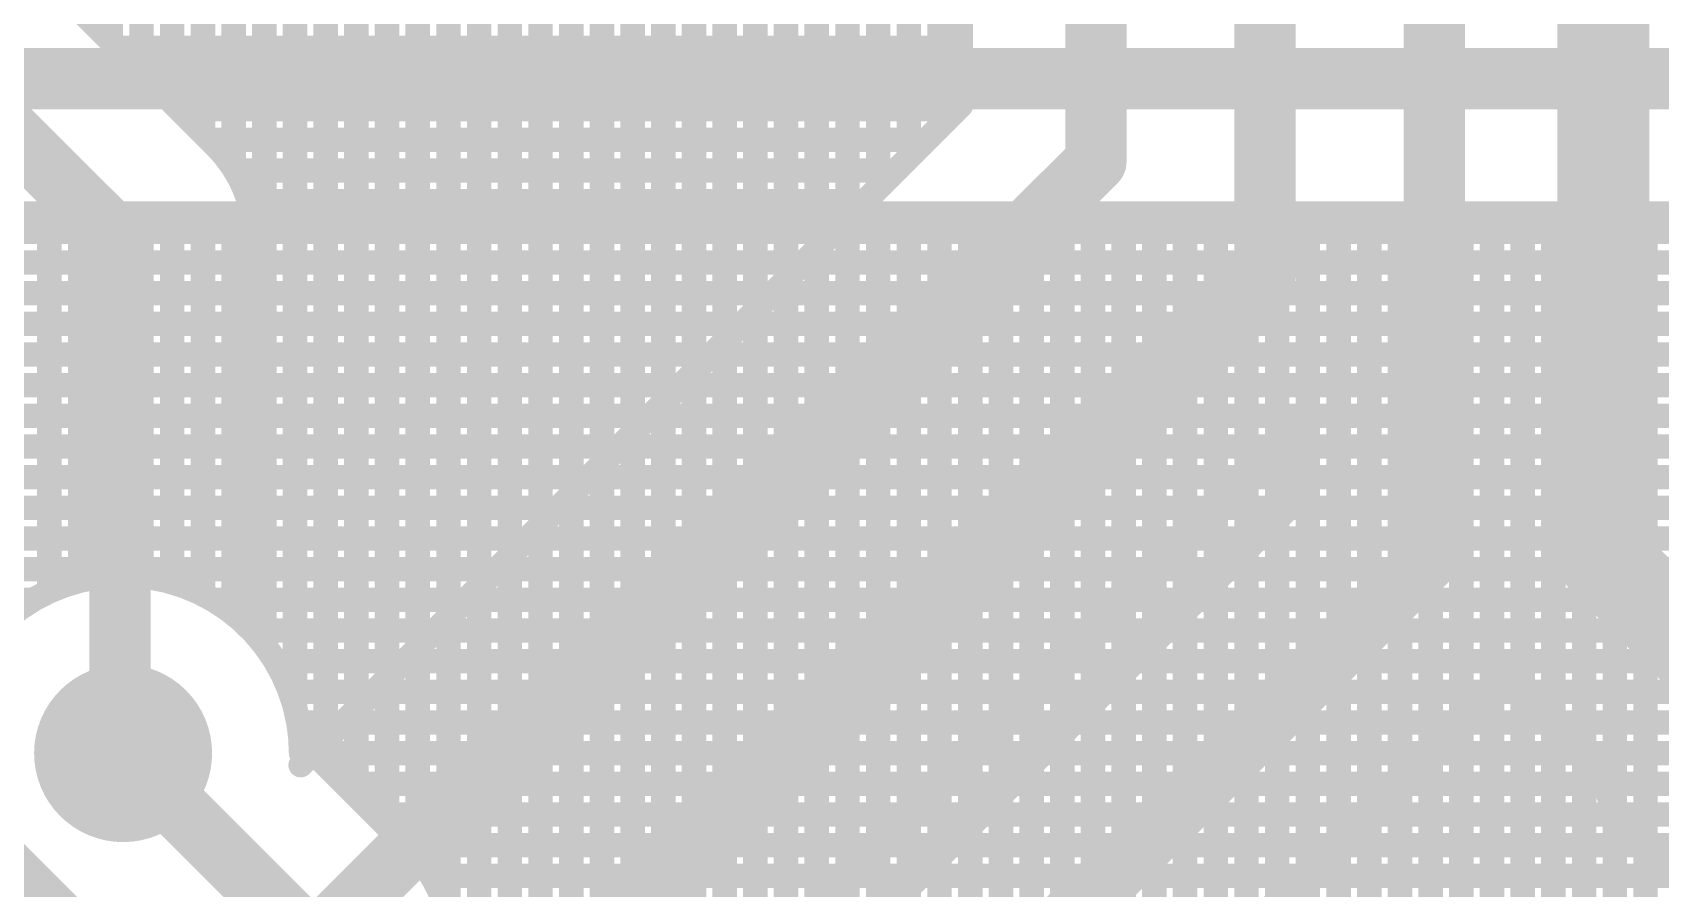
# Model space of a CAD drawing. Header units: millimetres. Extents: x 1.42 to 3.4, y 1.21 to 3.22.
# Drawn here: x 2.2473 to 2.5124, y 2.5079 to 2.6475 of the extents above; entities that cross this region are included whole.
import ezdxf

# ---------------------------------------------------------------- set-up
doc = ezdxf.new("R2010")
doc.units = ezdxf.units.MM
doc.header["$MEASUREMENT"] = 0
for name, color, linetype in [('BottomLayer', 5, 'Continuous'), ('BottomSolder', 6, 'Continuous'), ('MultiLayer', 9, 'Continuous'), ('TopLayer', 1, 'Continuous'), ('TopSolder', 216, 'Continuous'), ('ViaHoleLayer', 16, 'Continuous')]:
    doc.layers.add(name, color=color, linetype=linetype)

msp = doc.modelspace()

# ---------------------------------------------------------------- linework, layer by layer
at = {"layer": 'BottomLayer'}
for points, const_width in [([(2.1185, 2.64), (2.8705, 2.64)], 0.01), ([(2.13739, 2.618), (2.86139, 2.618)], 0.004), ([(2.25, 2.5564), (2.25, 2.618)], 0.004), ([(2.255, 2.55814), (2.255, 2.618)], 0.004), ([(2.26, 2.55893), (2.26, 2.618)], 0.004), ([(2.265, 2.55884), (2.265, 2.618)], 0.004), ([(2.27, 2.55787), (2.27, 2.618)], 0.004), ([(2.275, 2.55592), (2.275, 2.618)], 0.004), ([(2.28, 2.55274), (2.28, 2.618)], 0.004), ([(2.285, 2.54766), (2.285, 2.618)], 0.004), ([(2.29, 2.53755), (2.29, 2.618)], 0.004), ([(2.295, 2.52811), (2.295, 2.618)], 0.004), ([(2.3, 2.52311), (2.3, 2.618)], 0.004), ([(2.305, 2.51811), (2.305, 2.618)], 0.004), ([(2.31, 2.51305), (2.31, 2.618)], 0.004), ([(2.315, 2.50316), (2.315, 2.618)], 0.004), ([(2.32, 2.0455), (2.32, 2.618)], 0.004), ([(2.325, 2.0455), (2.325, 2.618)], 0.004), ([(2.33, 2.0455), (2.33, 2.618)], 0.004), ([(2.335, 2.0455), (2.335, 2.618)], 0.004), ([(2.34, 2.0455), (2.34, 2.618)], 0.004), ([(2.345, 2.0455), (2.345, 2.618)], 0.004), ([(2.35, 2.0455), (2.35, 2.618)], 0.004), ([(2.355, 2.0455), (2.355, 2.618)], 0.004), ([(2.36, 2.0455), (2.36, 2.618)], 0.004), ([(2.365, 2.0455), (2.365, 2.618)], 0.004), ([(2.37, 2.0455), (2.37, 2.618)], 0.004), ([(2.375, 2.0455), (2.375, 2.618)], 0.004), ([(2.38, 2.0455), (2.38, 2.618)], 0.004), ([(2.385, 2.0455), (2.385, 2.618)], 0.004), ([(2.39, 2.04661), (2.39, 2.618)], 0.004), ([(2.395, 2.05161), (2.395, 2.618)], 0.004), ([(2.4, 2.05661), (2.4, 2.618)], 0.004), ([(2.405, 2.06161), (2.405, 2.618)], 0.004), ([(2.41, 2.06661), (2.41, 2.618)], 0.004), ([(2.415, 2.07161), (2.415, 2.618)], 0.004), ([(2.42, 2.07661), (2.42, 2.618)], 0.004), ([(2.425, 2.08161), (2.425, 2.618)], 0.004), ([(2.43, 2.08661), (2.43, 2.618)], 0.004), ([(2.435, 2.09161), (2.435, 2.618)], 0.004), ([(2.44, 2.09661), (2.44, 2.618)], 0.004), ([(2.445, 2.10161), (2.445, 2.618)], 0.004), ([(2.45, 2.10661), (2.45, 2.618)], 0.004), ([(2.455, 2.11161), (2.455, 2.618)], 0.004), ([(2.46, 2.11661), (2.46, 2.618)], 0.004), ([(2.465, 2.12161), (2.465, 2.618)], 0.004), ([(2.47, 2.12661), (2.47, 2.618)], 0.004), ([(2.475, 2.13161), (2.475, 2.618)], 0.004), ([(2.48, 2.13661), (2.48, 2.618)], 0.004), ([(2.485, 2.14161), (2.485, 2.618)], 0.004), ([(2.49, 2.14661), (2.49, 2.618)], 0.004), ([(2.495, 2.15161), (2.495, 2.618)], 0.004), ([(2.5, 2.15661), (2.5, 2.618)], 0.004), ([(2.505, 2.16161), (2.505, 2.618)], 0.004), ([(2.51, 2.16661), (2.51, 2.618)], 0.004), ([(2.1332, 2.615), (2.86439, 2.615)], 0.004), ([(1.42, 2.61), (2.86939, 2.61)], 0.004), ([(1.42, 2.605), (2.87439, 2.605)], 0.004), ([(1.42, 2.6), (2.87939, 2.6)], 0.004), ([(1.42, 2.595), (2.88439, 2.595)], 0.004), ([(1.42, 2.59), (2.88939, 2.59)], 0.004), ([(1.42, 2.585), (2.89439, 2.585)], 0.004), ([(1.42, 2.58), (2.89939, 2.58)], 0.004), ([(1.42, 2.575), (2.90439, 2.575)], 0.004), ([(1.42, 2.57), (2.90939, 2.57)], 0.004), ([(1.42, 2.565), (2.91439, 2.565)], 0.004), ([(1.42, 2.56), (2.91939, 2.56)], 0.004), ([(2.23831, 2.555), (2.2473, 2.555)], 0.004), ([(2.2767, 2.555), (2.92439, 2.555)], 0.004), ([(2.283, 2.55), (2.92939, 2.55)], 0.004), ([(2.28682, 2.545), (2.93439, 2.545)], 0.004), ([(2.28922, 2.54), (2.93939, 2.54)], 0.004), ([(2.29057, 2.535), (2.94439, 2.535)], 0.004), ([(2.2245, 2.5295), (2.264, 2.49)], 0.01), ([(2.262, 2.53), (2.2935, 2.4985)], 0.01), ([(2.29092, 2.5322), (2.30902, 2.5141)], 0.004), ([(2.29311, 2.53), (2.94939, 2.53)], 0.004), ([(2.29811, 2.525), (2.953, 2.525)], 0.004), ([(2.30311, 2.52), (2.953, 2.52)], 0.004), ([(2.30811, 2.515), (2.953, 2.515)], 0.004), ([(2.31225, 2.51), (2.953, 2.51)], 0.004)]:
    msp.add_lwpolyline(points, dxfattribs=dict(at, const_width=const_width))
for points, const_width in [([(2.249, 2.618, 1), (2.251, 2.618, 1)], 0.002), ([(2.254, 2.618, 1), (2.256, 2.618, 1)], 0.002), ([(2.259, 2.618, 1), (2.261, 2.618, 1)], 0.002), ([(2.264, 2.618, 1), (2.266, 2.618, 1)], 0.002), ([(2.269, 2.618, 1), (2.271, 2.618, 1)], 0.002), ([(2.274, 2.618, 1), (2.276, 2.618, 1)], 0.002), ([(2.279, 2.618, 1), (2.281, 2.618, 1)], 0.002), ([(2.284, 2.618, 1), (2.286, 2.618, 1)], 0.002), ([(2.289, 2.618, 1), (2.291, 2.618, 1)], 0.002), ([(2.294, 2.618, 1), (2.296, 2.618, 1)], 0.002), ([(2.299, 2.618, 1), (2.301, 2.618, 1)], 0.002), ([(2.304, 2.618, 1), (2.306, 2.618, 1)], 0.002), ([(2.309, 2.618, 1), (2.311, 2.618, 1)], 0.002), ([(2.314, 2.618, 1), (2.316, 2.618, 1)], 0.002), ([(2.319, 2.618, 1), (2.321, 2.618, 1)], 0.002), ([(2.324, 2.618, 1), (2.326, 2.618, 1)], 0.002), ([(2.329, 2.618, 1), (2.331, 2.618, 1)], 0.002), ([(2.334, 2.618, 1), (2.336, 2.618, 1)], 0.002), ([(2.339, 2.618, 1), (2.341, 2.618, 1)], 0.002), ([(2.344, 2.618, 1), (2.346, 2.618, 1)], 0.002), ([(2.349, 2.618, 1), (2.351, 2.618, 1)], 0.002), ([(2.354, 2.618, 1), (2.356, 2.618, 1)], 0.002), ([(2.359, 2.618, 1), (2.361, 2.618, 1)], 0.002), ([(2.364, 2.618, 1), (2.366, 2.618, 1)], 0.002), ([(2.369, 2.618, 1), (2.371, 2.618, 1)], 0.002), ([(2.374, 2.618, 1), (2.376, 2.618, 1)], 0.002), ([(2.379, 2.618, 1), (2.381, 2.618, 1)], 0.002), ([(2.384, 2.618, 1), (2.386, 2.618, 1)], 0.002), ([(2.389, 2.618, 1), (2.391, 2.618, 1)], 0.002), ([(2.394, 2.618, 1), (2.396, 2.618, 1)], 0.002), ([(2.399, 2.618, 1), (2.401, 2.618, 1)], 0.002), ([(2.404, 2.618, 1), (2.406, 2.618, 1)], 0.002), ([(2.409, 2.618, 1), (2.411, 2.618, 1)], 0.002), ([(2.414, 2.618, 1), (2.416, 2.618, 1)], 0.002), ([(2.419, 2.618, 1), (2.421, 2.618, 1)], 0.002), ([(2.424, 2.618, 1), (2.426, 2.618, 1)], 0.002), ([(2.429, 2.618, 1), (2.431, 2.618, 1)], 0.002), ([(2.434, 2.618, 1), (2.436, 2.618, 1)], 0.002), ([(2.439, 2.618, 1), (2.441, 2.618, 1)], 0.002), ([(2.444, 2.618, 1), (2.446, 2.618, 1)], 0.002), ([(2.449, 2.618, 1), (2.451, 2.618, 1)], 0.002), ([(2.454, 2.618, 1), (2.456, 2.618, 1)], 0.002), ([(2.459, 2.618, 1), (2.461, 2.618, 1)], 0.002), ([(2.464, 2.618, 1), (2.466, 2.618, 1)], 0.002), ([(2.469, 2.618, 1), (2.471, 2.618, 1)], 0.002), ([(2.474, 2.618, 1), (2.476, 2.618, 1)], 0.002), ([(2.479, 2.618, 1), (2.481, 2.618, 1)], 0.002), ([(2.484, 2.618, 1), (2.486, 2.618, 1)], 0.002), ([(2.489, 2.618, 1), (2.491, 2.618, 1)], 0.002), ([(2.494, 2.618, 1), (2.496, 2.618, 1)], 0.002), ([(2.499, 2.618, 1), (2.501, 2.618, 1)], 0.002), ([(2.504, 2.618, 1), (2.506, 2.618, 1)], 0.002), ([(2.509, 2.618, 1), (2.511, 2.618, 1)], 0.002), ([(2.254, 2.55814, 1), (2.256, 2.55814, 1)], 0.002), ([(2.259, 2.55893, 1), (2.261, 2.55893, 1)], 0.002), ([(2.264, 2.55884, 1), (2.266, 2.55884, 1)], 0.002), ([(2.269, 2.55787, 1), (2.271, 2.55787, 1)], 0.002), ([(2.2463, 2.555, 1), (2.2483, 2.555, 1)], 0.002), ([(2.249, 2.5564, 1), (2.251, 2.5564, 1)], 0.002), ([(2.274, 2.55592, 1), (2.276, 2.55592, 1)], 0.002), ([(2.2757, 2.555, 1), (2.2777, 2.555, 1)], 0.002), ([(2.279, 2.55274, 1), (2.281, 2.55274, 1)], 0.002), ([(2.282, 2.55, 1), (2.284, 2.55, 1)], 0.002), ([(2.284, 2.54766, 1), (2.286, 2.54766, 1)], 0.002), ([(2.28582, 2.545, 1), (2.28782, 2.545, 1)], 0.002), ([(2.256, 2.53, 1), (2.268, 2.53, 1)], 0.012), ([(2.28822, 2.54, 1), (2.29022, 2.54, 1)], 0.002), ([(2.289, 2.53755, 1), (2.291, 2.53755, 1)], 0.002), ([(2.28957, 2.535, 1), (2.29157, 2.535, 1)], 0.002), ([(2.2595, 2.53, 1), (2.2645, 2.53, 1)], 0.005), ([(2.28992, 2.5322, 1), (2.29192, 2.5322, 1)], 0.002), ([(2.28992, 2.5322, 1), (2.29192, 2.5322, 1)], 0.002), ([(2.29211, 2.53, 1), (2.29411, 2.53, 1)], 0.002), ([(2.294, 2.52811, 1), (2.296, 2.52811, 1)], 0.002), ([(2.29711, 2.525, 1), (2.29911, 2.525, 1)], 0.002), ([(2.299, 2.52311, 1), (2.301, 2.52311, 1)], 0.002), ([(2.30211, 2.52, 1), (2.30411, 2.52, 1)], 0.002), ([(2.304, 2.51811, 1), (2.306, 2.51811, 1)], 0.002), ([(2.30711, 2.515, 1), (2.30911, 2.515, 1)], 0.002), ([(2.30802, 2.5141, 1), (2.31002, 2.5141, 1)], 0.002), ([(2.30802, 2.5141, 1), (2.31002, 2.5141, 1)], 0.002), ([(2.30806, 2.51406, 1), (2.31006, 2.51406, 1)], 0.002), ([(2.309, 2.51305, 1), (2.311, 2.51305, 1)], 0.002), ([(2.31126, 2.51, 1), (2.31325, 2.51, 1)], 0.002)]:
    msp.add_lwpolyline(points, format="xyb", close=True, dxfattribs=dict(at, const_width=const_width))
at = {"layer": 'BottomLayer', "const_width": 0.004}
for points in [[(2.24296, 2.55187, -0.617057), (2.29092, 2.5322)], [(2.30902, 2.5141, -0.199566), (2.3155, 2.4985)], [(2.30906, 2.51406, -0.198912), (2.3155, 2.4985)]]:
    msp.add_lwpolyline(points, format="xyb", dxfattribs=at)
at = {"layer": 'BottomSolder', "const_width": 0.0145}
msp.add_lwpolyline([(2.25475, 2.53, 1), (2.26925, 2.53, 1)], format="xyb", close=True, dxfattribs=at)
at = {"layer": 'MultiLayer', "const_width": 0.012}
msp.add_lwpolyline([(2.256, 2.53, 1), (2.268, 2.53, 1)], format="xyb", close=True, dxfattribs=at)
at = {"layer": 'TopLayer'}
for points, const_width in [([(2.50315, 2.56185), (2.50315, 2.75)], 0.015), ([(2.42047, 2.62647), (2.42047, 2.75)], 0.01), ([(2.44803, 2.60811), (2.44803, 2.75)], 0.01), ([(2.47559, 2.56259), (2.47559, 2.75)], 0.01), ([(2.26, 2.64611), (2.26, 2.69363)], 0.004), ([(2.265, 2.64111), (2.265, 2.69363)], 0.004), ([(2.27, 2.63611), (2.27, 2.69363)], 0.004), ([(2.275, 2.63111), (2.275, 2.69363)], 0.004), ([(2.28, 2.62541), (2.28, 2.69363)], 0.004), ([(2.285, 2.54766), (2.285, 2.69363)], 0.004), ([(2.29, 2.53755), (2.29, 2.69363)], 0.004), ([(2.295, 2.53211), (2.295, 2.69363)], 0.004), ([(2.3, 2.53711), (2.3, 2.69363)], 0.004), ([(2.305, 2.54211), (2.305, 2.69363)], 0.004), ([(2.31, 2.54711), (2.31, 2.69363)], 0.004), ([(2.315, 2.55211), (2.315, 2.69363)], 0.004), ([(2.32, 2.55711), (2.32, 2.69363)], 0.004), ([(2.325, 2.56211), (2.325, 2.69363)], 0.004), ([(2.33, 2.56711), (2.33, 2.69363)], 0.004), ([(2.335, 2.57211), (2.335, 2.69363)], 0.004), ([(2.34, 2.57711), (2.34, 2.69363)], 0.004), ([(2.345, 2.58211), (2.345, 2.69363)], 0.004), ([(2.35, 2.58711), (2.35, 2.69363)], 0.004), ([(2.355, 2.59211), (2.355, 2.69363)], 0.004), ([(2.36, 2.59711), (2.36, 2.69363)], 0.004), ([(2.365, 2.60211), (2.365, 2.69363)], 0.004), ([(2.37, 2.60711), (2.37, 2.69363)], 0.004), ([(2.375, 2.61211), (2.375, 2.69363)], 0.004), ([(2.38, 2.61711), (2.38, 2.69363)], 0.004), ([(2.385, 2.62211), (2.385, 2.69363)], 0.004), ([(2.39, 2.62711), (2.39, 2.69363)], 0.004), ([(2.395, 2.63211), (2.395, 2.69363)], 0.004), ([(2.39847, 2.63559), (2.39847, 2.69363)], 0.004), ([(2.24956, 2.65655), (2.27702, 2.6291)], 0.004), ([(2.22756, 2.64744), (2.2615, 2.6135)], 0.01), ([(2.26111, 2.645), (2.39847, 2.645)], 0.004), ([(2.26611, 2.64), (2.39847, 2.64)], 0.004), ([(2.27111, 2.635), (2.39789, 2.635)], 0.004), ([(2.29093, 2.52805), (2.39847, 2.63559)], 0.004), ([(2.257, 2.463), (2.42047, 2.62647)], 0.01), ([(2.27611, 2.63), (2.39289, 2.63)], 0.004), ([(2.28025, 2.625), (2.38789, 2.625)], 0.004), ([(2.28252, 2.62), (2.38289, 2.62)], 0.004), ([(2.2615, 2.5285), (2.2615, 2.6135)], 0.01), ([(2.28345, 2.615), (2.37789, 2.615)], 0.004), ([(2.2835, 2.54946), (2.2835, 2.6135)], 0.004), ([(2.24942, 2.4095), (2.44803, 2.60811)], 0.01), ([(2.2835, 2.61), (2.37289, 2.61)], 0.004), ([(2.2835, 2.605), (2.36789, 2.605)], 0.004), ([(2.2835, 2.6), (2.36289, 2.6)], 0.004), ([(2.2835, 2.595), (2.35789, 2.595)], 0.004), ([(2.2835, 2.59), (2.35289, 2.59)], 0.004), ([(2.2835, 2.585), (2.34789, 2.585)], 0.004), ([(2.31553, 2.4445), (2.45359, 2.58256)], 0.004), ([(2.45359, 2.5717), (2.45359, 2.58256)], 0.004), ([(2.2835, 2.58), (2.34289, 2.58)], 0.004), ([(2.45, 2.56811), (2.45, 2.57897)], 0.004), ([(2.2835, 2.575), (2.33789, 2.575)], 0.004), ([(2.445, 2.56311), (2.445, 2.57397)], 0.004), ([(2.44603, 2.575), (2.45359, 2.575)], 0.004), ([(2.32639, 2.4445), (2.45359, 2.5717)], 0.004), ([(2.2835, 2.57), (2.33289, 2.57)], 0.004), ([(2.44, 2.55811), (2.44, 2.56897)], 0.004), ([(2.44103, 2.57), (2.45189, 2.57)], 0.004), ([(2.2835, 2.565), (2.32789, 2.565)], 0.004), ([(2.34, 2.427), (2.47559, 2.56259)], 0.01), ([(2.43603, 2.565), (2.44689, 2.565)], 0.004), ([(2.50315, 2.56185), (2.53071, 2.53429)], 0.015), ([(2.435, 2.55311), (2.435, 2.56397)], 0.004), ([(2.2835, 2.56), (2.32289, 2.56)], 0.004), ([(2.43103, 2.56), (2.44189, 2.56)], 0.004), ([(2.43, 2.54811), (2.43, 2.55897)], 0.004), ([(2.2835, 2.555), (2.31789, 2.555)], 0.004), ([(2.42603, 2.555), (2.43689, 2.555)], 0.004), ([(2.425, 2.54311), (2.425, 2.55397)], 0.004), ([(2.2835, 2.55), (2.31289, 2.55)], 0.004), ([(2.42103, 2.55), (2.43189, 2.55)], 0.004), ([(2.42, 2.53811), (2.42, 2.54897)], 0.004), ([(2.28682, 2.545), (2.30789, 2.545)], 0.004), ([(2.415, 2.53311), (2.415, 2.54397)], 0.004), ([(2.41603, 2.545), (2.42689, 2.545)], 0.004), ([(2.38861, 2.4445), (2.48723, 2.54312)], 0.004), ([(2.48723, 2.54312), (2.50241, 2.52794)], 0.004), ([(2.28922, 2.54), (2.30289, 2.54)], 0.004), ([(2.41, 2.52811), (2.41, 2.53897)], 0.004), ([(2.41103, 2.54), (2.42189, 2.54)], 0.004), ([(2.48411, 2.54), (2.49035, 2.54)], 0.004), ([(2.485, 2.4345), (2.485, 2.54089)], 0.004), ([(2.49, 2.4345), (2.49, 2.54035)], 0.004), ([(2.48, 2.4345), (2.48, 2.53589)], 0.004), ([(2.29057, 2.535), (2.29789, 2.535)], 0.004), ([(2.405, 2.52311), (2.405, 2.53397)], 0.004), ([(2.40603, 2.535), (2.41689, 2.535)], 0.004), ([(2.47911, 2.535), (2.49535, 2.535)], 0.004), ([(2.495, 2.4345), (2.495, 2.53535)], 0.004), ([(2.475, 2.4345), (2.475, 2.53089)], 0.004), ([(2.4, 2.51811), (2.4, 2.52897)], 0.004), ([(2.40103, 2.53), (2.41189, 2.53)], 0.004), ([(2.47411, 2.53), (2.50035, 2.53)], 0.004), ([(2.5, 2.4345), (2.5, 2.53035)], 0.004), ([(2.47, 2.4345), (2.47, 2.52589)], 0.004), ([(2.395, 2.51311), (2.395, 2.52397)], 0.004), ([(2.39603, 2.525), (2.40689, 2.525)], 0.004), ([(2.46911, 2.525), (2.50324, 2.525)], 0.004), ([(2.39103, 2.52), (2.40189, 2.52)], 0.004), ([(2.46411, 2.52), (2.50547, 2.52)], 0.004), ([(2.465, 2.4345), (2.465, 2.52089)], 0.004), ([(2.505, 2.4345), (2.505, 2.52087)], 0.004), ([(2.39, 2.50811), (2.39, 2.51897)], 0.004), ([(2.38603, 2.515), (2.39689, 2.515)], 0.004), ([(2.45911, 2.515), (2.50906, 2.515)], 0.004), ([(2.46, 2.4345), (2.46, 2.51589)], 0.004), ([(2.385, 2.50311), (2.385, 2.51397)], 0.004), ([(2.51, 2.4345), (2.51, 2.51399)], 0.004), ([(2.38103, 2.51), (2.39189, 2.51)], 0.004), ([(2.45411, 2.51), (2.51487, 2.51)], 0.004), ([(2.455, 2.4345), (2.455, 2.51089)], 0.004), ([(2.38, 2.49811), (2.38, 2.50897)], 0.004)]:
    msp.add_lwpolyline(points, dxfattribs=dict(at, const_width=const_width))
for points, const_width in [([(2.259, 2.64611, 1), (2.261, 2.64611, 1)], 0.002), ([(2.26011, 2.645, 1), (2.26211, 2.645, 1)], 0.002), ([(2.39747, 2.645, 1), (2.39947, 2.645, 1)], 0.002), ([(2.264, 2.64111, 1), (2.266, 2.64111, 1)], 0.002), ([(2.26511, 2.64, 1), (2.26711, 2.64, 1)], 0.002), ([(2.39747, 2.64, 1), (2.39947, 2.64, 1)], 0.002), ([(2.269, 2.63611, 1), (2.271, 2.63611, 1)], 0.002), ([(2.27011, 2.635, 1), (2.27211, 2.635, 1)], 0.002), ([(2.39689, 2.635, 1), (2.39889, 2.635, 1)], 0.002), ([(2.39747, 2.63559, 1), (2.39947, 2.63559, 1)], 0.002), ([(2.39747, 2.63559, 1), (2.39947, 2.63559, 1)], 0.002), ([(2.394, 2.63211, 1), (2.396, 2.63211, 1)], 0.002), ([(2.274, 2.63111, 1), (2.276, 2.63111, 1)], 0.002), ([(2.27511, 2.63, 1), (2.27711, 2.63, 1)], 0.002), ([(2.27602, 2.6291, 1), (2.27802, 2.6291, 1)], 0.002), ([(2.27602, 2.6291, 1), (2.27802, 2.6291, 1)], 0.002), ([(2.27606, 2.62906, 1), (2.27806, 2.62906, 1)], 0.002), ([(2.39189, 2.63, 1), (2.39389, 2.63, 1)], 0.002), ([(2.41797, 2.62647, 1), (2.42297, 2.62647, 1)], 0.005), ([(2.41797, 2.62647, 1), (2.42297, 2.62647, 1)], 0.005), ([(2.389, 2.62711, 1), (2.391, 2.62711, 1)], 0.002), ([(2.279, 2.62541, 1), (2.281, 2.62541, 1)], 0.002), ([(2.27926, 2.625, 1), (2.28125, 2.625, 1)], 0.002), ([(2.38689, 2.625, 1), (2.38889, 2.625, 1)], 0.002), ([(2.384, 2.62211, 1), (2.386, 2.62211, 1)], 0.002), ([(2.28152, 2.62, 1), (2.28352, 2.62, 1)], 0.002), ([(2.38189, 2.62, 1), (2.38389, 2.62, 1)], 0.002), ([(2.259, 2.6135, 1), (2.264, 2.6135, 1)], 0.005), ([(2.259, 2.6135, 1), (2.264, 2.6135, 1)], 0.005), ([(2.379, 2.61711, 1), (2.381, 2.61711, 1)], 0.002), ([(2.28245, 2.615, 1), (2.28445, 2.615, 1)], 0.002), ([(2.2825, 2.6135, 1), (2.2845, 2.6135, 1)], 0.002), ([(2.2825, 2.6135, 1), (2.2845, 2.6135, 1)], 0.002), ([(2.2825, 2.6135, 1), (2.2845, 2.6135, 1)], 0.002), ([(2.37689, 2.615, 1), (2.37889, 2.615, 1)], 0.002), ([(2.374, 2.61211, 1), (2.376, 2.61211, 1)], 0.002), ([(2.44553, 2.60811, 1), (2.45053, 2.60811, 1)], 0.005), ([(2.44553, 2.60811, 1), (2.45053, 2.60811, 1)], 0.005), ([(2.2825, 2.61, 1), (2.2845, 2.61, 1)], 0.002), ([(2.37189, 2.61, 1), (2.37389, 2.61, 1)], 0.002), ([(2.2825, 2.605, 1), (2.2845, 2.605, 1)], 0.002), ([(2.36689, 2.605, 1), (2.36889, 2.605, 1)], 0.002), ([(2.369, 2.60711, 1), (2.371, 2.60711, 1)], 0.002), ([(2.364, 2.60211, 1), (2.366, 2.60211, 1)], 0.002), ([(2.2825, 2.6, 1), (2.2845, 2.6, 1)], 0.002), ([(2.36189, 2.6, 1), (2.36389, 2.6, 1)], 0.002), ([(2.359, 2.59711, 1), (2.361, 2.59711, 1)], 0.002), ([(2.2825, 2.595, 1), (2.2845, 2.595, 1)], 0.002), ([(2.35689, 2.595, 1), (2.35889, 2.595, 1)], 0.002), ([(2.354, 2.59211, 1), (2.356, 2.59211, 1)], 0.002), ([(2.2825, 2.59, 1), (2.2845, 2.59, 1)], 0.002), ([(2.35189, 2.59, 1), (2.35389, 2.59, 1)], 0.002), ([(2.349, 2.58711, 1), (2.351, 2.58711, 1)], 0.002), ([(2.2825, 2.585, 1), (2.2845, 2.585, 1)], 0.002), ([(2.34689, 2.585, 1), (2.34889, 2.585, 1)], 0.002), ([(2.344, 2.58211, 1), (2.346, 2.58211, 1)], 0.002), ([(2.45259, 2.58256, 1), (2.45459, 2.58256, 1)], 0.002), ([(2.45259, 2.58256, 1), (2.45459, 2.58256, 1)], 0.002), ([(2.2825, 2.58, 1), (2.2845, 2.58, 1)], 0.002), ([(2.34189, 2.58, 1), (2.34389, 2.58, 1)], 0.002), ([(2.449, 2.57897, 1), (2.451, 2.57897, 1)], 0.002), ([(2.339, 2.57711, 1), (2.341, 2.57711, 1)], 0.002), ([(2.2825, 2.575, 1), (2.2845, 2.575, 1)], 0.002), ([(2.33689, 2.575, 1), (2.33889, 2.575, 1)], 0.002), ([(2.444, 2.57397, 1), (2.446, 2.57397, 1)], 0.002), ([(2.44503, 2.575, 1), (2.44703, 2.575, 1)], 0.002), ([(2.45259, 2.575, 1), (2.45459, 2.575, 1)], 0.002), ([(2.334, 2.57211, 1), (2.336, 2.57211, 1)], 0.002), ([(2.45259, 2.5717, 1), (2.45459, 2.5717, 1)], 0.002), ([(2.45259, 2.5717, 1), (2.45459, 2.5717, 1)], 0.002), ([(2.2825, 2.57, 1), (2.2845, 2.57, 1)], 0.002), ([(2.33189, 2.57, 1), (2.33389, 2.57, 1)], 0.002), ([(2.439, 2.56897, 1), (2.441, 2.56897, 1)], 0.002), ([(2.44003, 2.57, 1), (2.44203, 2.57, 1)], 0.002), ([(2.449, 2.56811, 1), (2.451, 2.56811, 1)], 0.002), ([(2.45089, 2.57, 1), (2.45289, 2.57, 1)], 0.002), ([(2.2825, 2.565, 1), (2.2845, 2.565, 1)], 0.002), ([(2.32689, 2.565, 1), (2.32889, 2.565, 1)], 0.002), ([(2.329, 2.56711, 1), (2.331, 2.56711, 1)], 0.002), ([(2.43503, 2.565, 1), (2.43703, 2.565, 1)], 0.002), ([(2.44589, 2.565, 1), (2.44789, 2.565, 1)], 0.002), ([(2.47309, 2.56259, 1), (2.47809, 2.56259, 1)], 0.005), ([(2.47309, 2.56259, 1), (2.47809, 2.56259, 1)], 0.005), ([(2.4994, 2.56185, 1), (2.5069, 2.56185, 1)], 0.0075), ([(2.4994, 2.56185, 1), (2.5069, 2.56185, 1)], 0.0075), ([(2.434, 2.56397, 1), (2.436, 2.56397, 1)], 0.002), ([(2.444, 2.56311, 1), (2.446, 2.56311, 1)], 0.002), ([(2.2825, 2.56, 1), (2.2845, 2.56, 1)], 0.002), ([(2.32189, 2.56, 1), (2.32389, 2.56, 1)], 0.002), ([(2.324, 2.56211, 1), (2.326, 2.56211, 1)], 0.002), ([(2.43003, 2.56, 1), (2.43203, 2.56, 1)], 0.002), ([(2.44089, 2.56, 1), (2.44289, 2.56, 1)], 0.002), ([(2.319, 2.55711, 1), (2.321, 2.55711, 1)], 0.002), ([(2.429, 2.55897, 1), (2.431, 2.55897, 1)], 0.002), ([(2.439, 2.55811, 1), (2.441, 2.55811, 1)], 0.002), ([(2.2825, 2.555, 1), (2.2845, 2.555, 1)], 0.002), ([(2.31689, 2.555, 1), (2.31889, 2.555, 1)], 0.002), ([(2.42503, 2.555, 1), (2.42703, 2.555, 1)], 0.002), ([(2.43589, 2.555, 1), (2.43789, 2.555, 1)], 0.002), ([(2.314, 2.55211, 1), (2.316, 2.55211, 1)], 0.002), ([(2.424, 2.55397, 1), (2.426, 2.55397, 1)], 0.002), ([(2.434, 2.55311, 1), (2.436, 2.55311, 1)], 0.002), ([(2.2825, 2.55, 1), (2.2845, 2.55, 1)], 0.002), ([(2.2825, 2.54946, 1), (2.2845, 2.54946, 1)], 0.002), ([(2.2825, 2.54946, 1), (2.2845, 2.54946, 1)], 0.002), ([(2.31189, 2.55, 1), (2.31389, 2.55, 1)], 0.002), ([(2.42003, 2.55, 1), (2.42203, 2.55, 1)], 0.002), ([(2.43089, 2.55, 1), (2.43289, 2.55, 1)], 0.002), ([(2.284, 2.54766, 1), (2.286, 2.54766, 1)], 0.002), ([(2.309, 2.54711, 1), (2.311, 2.54711, 1)], 0.002), ([(2.419, 2.54897, 1), (2.421, 2.54897, 1)], 0.002), ([(2.429, 2.54811, 1), (2.431, 2.54811, 1)], 0.002), ([(2.28582, 2.545, 1), (2.28782, 2.545, 1)], 0.002), ([(2.30689, 2.545, 1), (2.30889, 2.545, 1)], 0.002), ([(2.414, 2.54397, 1), (2.416, 2.54397, 1)], 0.002), ([(2.41503, 2.545, 1), (2.41703, 2.545, 1)], 0.002), ([(2.42589, 2.545, 1), (2.42789, 2.545, 1)], 0.002), ([(2.304, 2.54211, 1), (2.306, 2.54211, 1)], 0.002), ([(2.424, 2.54311, 1), (2.426, 2.54311, 1)], 0.002), ([(2.48623, 2.54312, 1), (2.48823, 2.54312, 1)], 0.002), ([(2.48623, 2.54312, 1), (2.48823, 2.54312, 1)], 0.002), ([(2.256, 2.53, 1), (2.268, 2.53, 1)], 0.012), ([(2.28822, 2.54, 1), (2.29022, 2.54, 1)], 0.002), ([(2.30189, 2.54, 1), (2.30389, 2.54, 1)], 0.002), ([(2.409, 2.53897, 1), (2.411, 2.53897, 1)], 0.002), ([(2.41003, 2.54, 1), (2.41203, 2.54, 1)], 0.002), ([(2.42089, 2.54, 1), (2.42289, 2.54, 1)], 0.002), ([(2.48311, 2.54, 1), (2.48511, 2.54, 1)], 0.002), ([(2.484, 2.54089, 1), (2.486, 2.54089, 1)], 0.002), ([(2.489, 2.54035, 1), (2.491, 2.54035, 1)], 0.002), ([(2.48935, 2.54, 1), (2.49135, 2.54, 1)], 0.002), ([(2.289, 2.53755, 1), (2.291, 2.53755, 1)], 0.002), ([(2.299, 2.53711, 1), (2.301, 2.53711, 1)], 0.002), ([(2.419, 2.53811, 1), (2.421, 2.53811, 1)], 0.002), ([(2.479, 2.53589, 1), (2.481, 2.53589, 1)], 0.002), ([(2.28957, 2.535, 1), (2.29157, 2.535, 1)], 0.002), ([(2.29689, 2.535, 1), (2.29889, 2.535, 1)], 0.002), ([(2.404, 2.53397, 1), (2.406, 2.53397, 1)], 0.002), ([(2.40503, 2.535, 1), (2.40703, 2.535, 1)], 0.002), ([(2.41589, 2.535, 1), (2.41789, 2.535, 1)], 0.002), ([(2.47811, 2.535, 1), (2.48011, 2.535, 1)], 0.002), ([(2.494, 2.53535, 1), (2.496, 2.53535, 1)], 0.002), ([(2.49435, 2.535, 1), (2.49635, 2.535, 1)], 0.002), ([(2.259, 2.5285, 1), (2.264, 2.5285, 1)], 0.005), ([(2.294, 2.53211, 1), (2.296, 2.53211, 1)], 0.002), ([(2.414, 2.53311, 1), (2.416, 2.53311, 1)], 0.002), ([(2.474, 2.53089, 1), (2.476, 2.53089, 1)], 0.002), ([(2.28993, 2.52805, 1), (2.29193, 2.52805, 1)], 0.002), ([(2.29, 2.53, 1), (2.292, 2.53, 1)], 0.002), ([(2.399, 2.52897, 1), (2.401, 2.52897, 1)], 0.002), ([(2.40003, 2.53, 1), (2.40203, 2.53, 1)], 0.002), ([(2.409, 2.52811, 1), (2.411, 2.52811, 1)], 0.002), ([(2.41089, 2.53, 1), (2.41289, 2.53, 1)], 0.002), ([(2.47311, 2.53, 1), (2.47511, 2.53, 1)], 0.002), ([(2.499, 2.53035, 1), (2.501, 2.53035, 1)], 0.002), ([(2.49935, 2.53, 1), (2.50135, 2.53, 1)], 0.002), ([(2.50141, 2.52794, 1), (2.50341, 2.52794, 1)], 0.002), ([(2.50141, 2.52794, 1), (2.50341, 2.52794, 1)], 0.002), ([(2.469, 2.52589, 1), (2.471, 2.52589, 1)], 0.002), ([(2.394, 2.52397, 1), (2.396, 2.52397, 1)], 0.002), ([(2.39503, 2.525, 1), (2.39703, 2.525, 1)], 0.002), ([(2.404, 2.52311, 1), (2.406, 2.52311, 1)], 0.002), ([(2.40589, 2.525, 1), (2.40789, 2.525, 1)], 0.002), ([(2.46811, 2.525, 1), (2.47011, 2.525, 1)], 0.002), ([(2.50224, 2.525, 1), (2.50424, 2.525, 1)], 0.002), ([(2.39003, 2.52, 1), (2.39203, 2.52, 1)], 0.002), ([(2.40089, 2.52, 1), (2.40289, 2.52, 1)], 0.002), ([(2.46311, 2.52, 1), (2.46511, 2.52, 1)], 0.002), ([(2.464, 2.52089, 1), (2.466, 2.52089, 1)], 0.002), ([(2.504, 2.52087, 1), (2.506, 2.52087, 1)], 0.002), ([(2.50447, 2.52, 1), (2.50647, 2.52, 1)], 0.002), ([(2.389, 2.51897, 1), (2.391, 2.51897, 1)], 0.002), ([(2.399, 2.51811, 1), (2.401, 2.51811, 1)], 0.002), ([(2.38503, 2.515, 1), (2.38703, 2.515, 1)], 0.002), ([(2.39589, 2.515, 1), (2.39789, 2.515, 1)], 0.002), ([(2.45811, 2.515, 1), (2.46011, 2.515, 1)], 0.002), ([(2.459, 2.51589, 1), (2.461, 2.51589, 1)], 0.002), ([(2.50806, 2.515, 1), (2.51006, 2.515, 1)], 0.002), ([(2.384, 2.51397, 1), (2.386, 2.51397, 1)], 0.002), ([(2.394, 2.51311, 1), (2.396, 2.51311, 1)], 0.002), ([(2.509, 2.51399, 1), (2.511, 2.51399, 1)], 0.002), ([(2.38003, 2.51, 1), (2.38203, 2.51, 1)], 0.002), ([(2.39089, 2.51, 1), (2.39289, 2.51, 1)], 0.002), ([(2.45311, 2.51, 1), (2.45511, 2.51, 1)], 0.002), ([(2.454, 2.51089, 1), (2.456, 2.51089, 1)], 0.002), ([(2.379, 2.50897, 1), (2.381, 2.50897, 1)], 0.002), ([(2.389, 2.50811, 1), (2.391, 2.50811, 1)], 0.002)]:
    msp.add_lwpolyline(points, format="xyb", close=True, dxfattribs=dict(at, const_width=const_width))
at = {"layer": 'TopLayer', "const_width": 0.004}
for points in [[(2.27702, 2.6291, -0.199566), (2.2835, 2.6135)], [(2.27706, 2.62906, -0.198912), (2.2835, 2.6135)], [(2.2835, 2.54946, -0.18602), (2.291, 2.53)], [(2.55971, 2.53429, -0.895255), (2.50241, 2.52794)], [(2.26395, 2.50107, -0.191595), (2.24354, 2.50763)]]:
    msp.add_lwpolyline(points, format="xyb", dxfattribs=at)
at = {"layer": 'TopSolder', "const_width": 0.0145}
msp.add_lwpolyline([(2.25475, 2.53, 1), (2.26925, 2.53, 1)], format="xyb", close=True, dxfattribs=at)
at = {"layer": 'ViaHoleLayer', "const_width": 0.006}
msp.add_lwpolyline([(2.259, 2.53, 1), (2.265, 2.53, 1)], format="xyb", close=True, dxfattribs=at)

doc.saveas('drawing.dxf')
